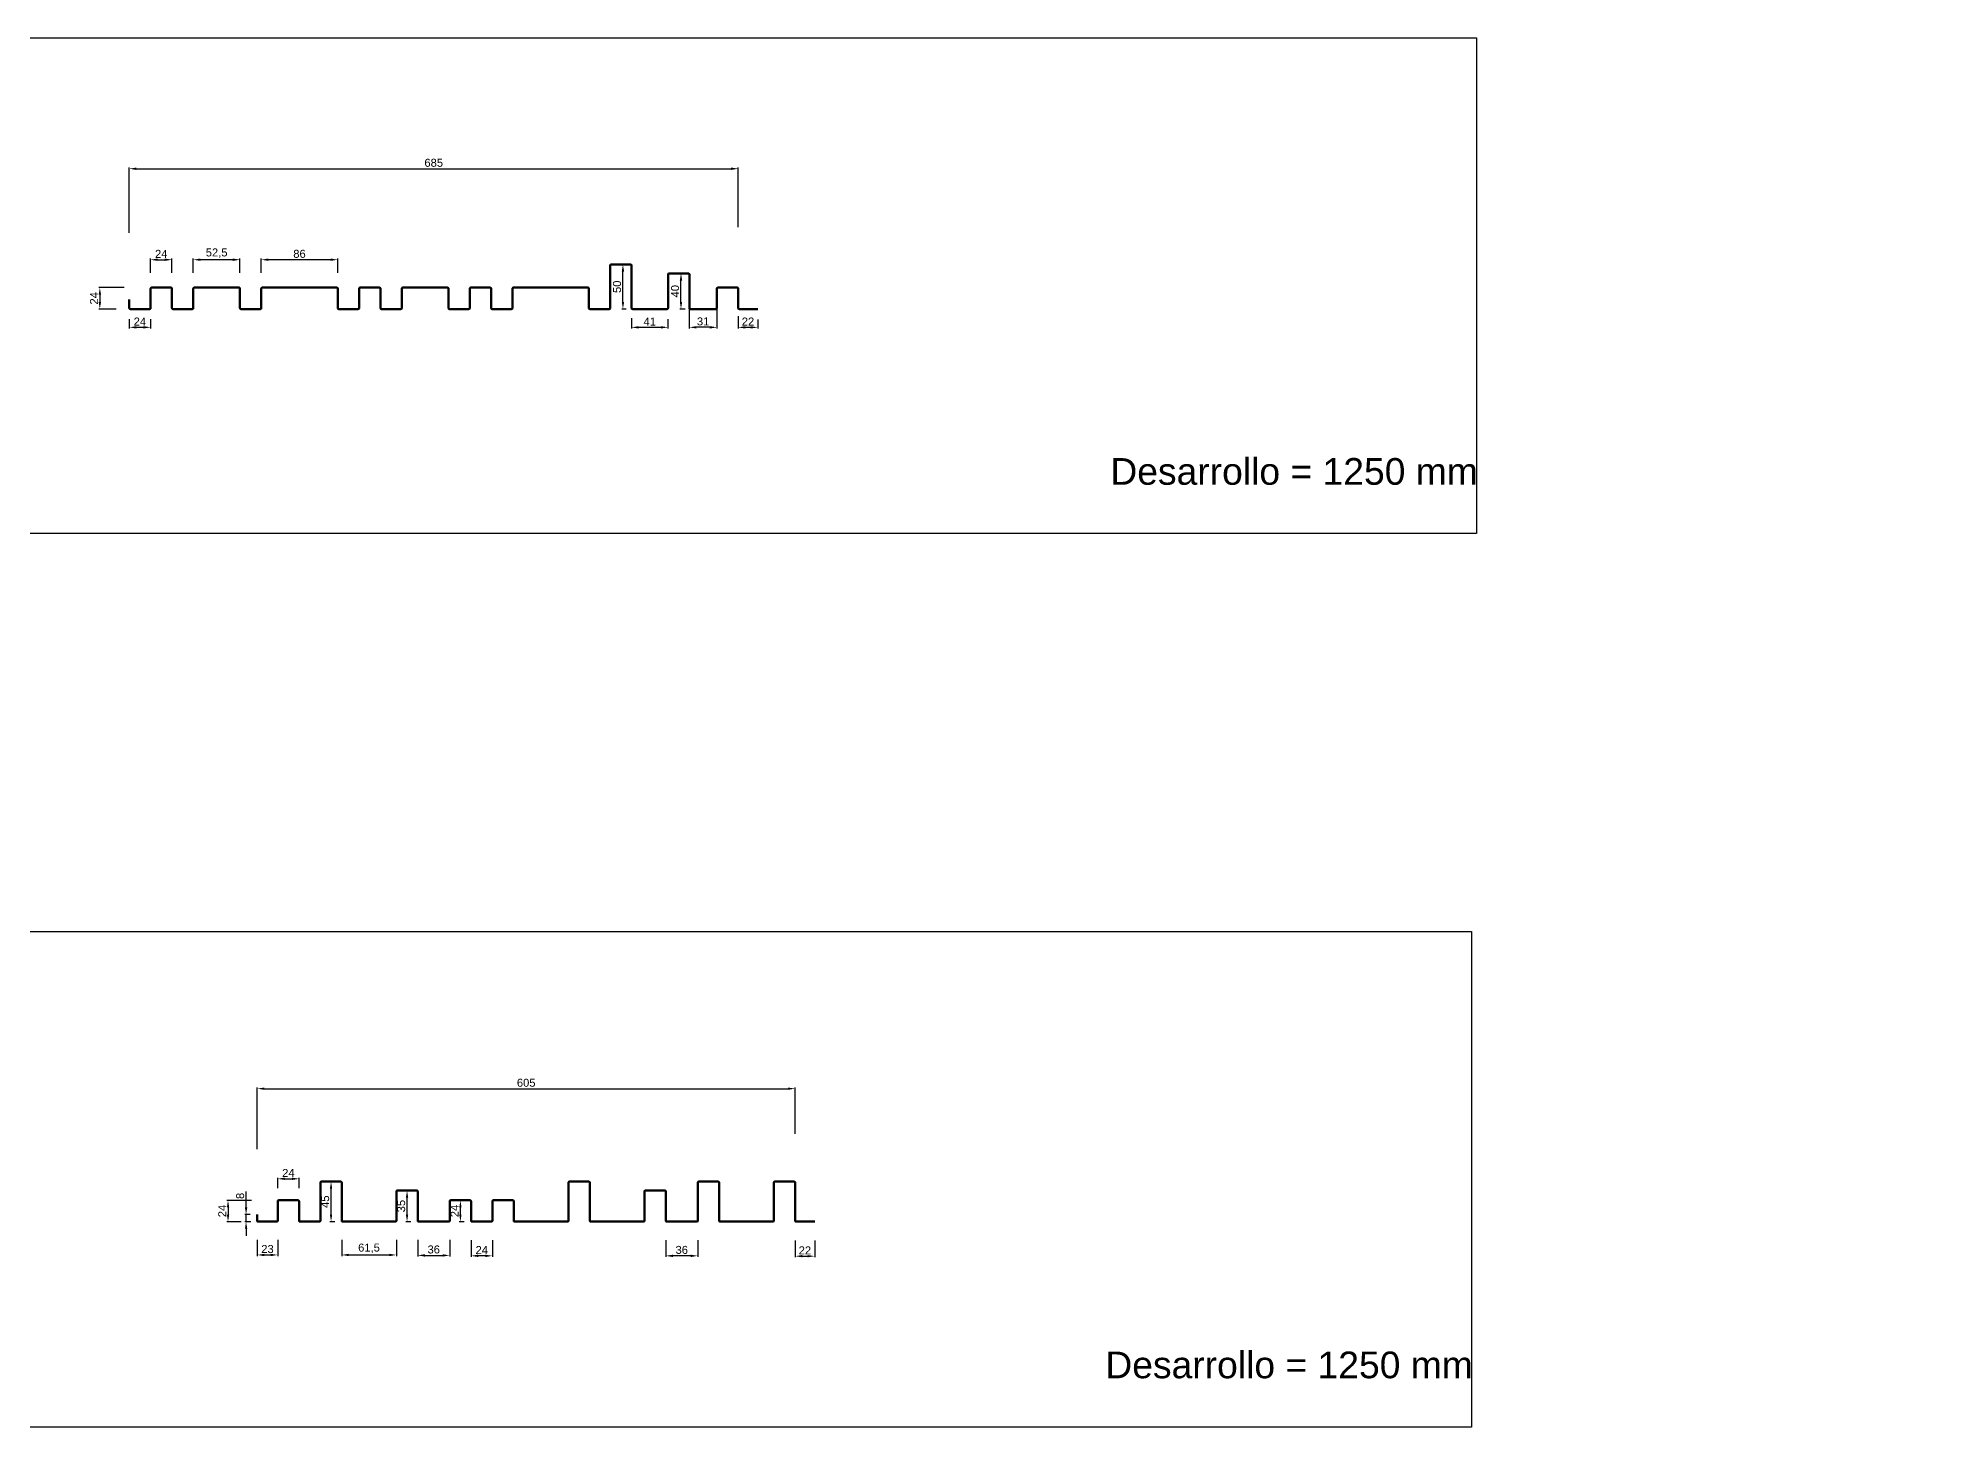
# Model space of a CAD drawing. Header units: millimetres. Extents: x 4334 to 41995838936, y 18500 to 30334.
# Drawn here: x 20181 to 22314, y 20088 to 21651 of the extents above; entities that cross this region are included whole.
import ezdxf

# ---------------------------------------------------------------- set-up
doc = ezdxf.new("R2010")
doc.units = ezdxf.units.MM
doc.layers.add('ANOTACIONES', color=7, linetype='Continuous', plot=False)
doc.layers.add('RECUADROS', color=253, linetype='Continuous')
doc.styles.get("Standard").update_dxf_attribs({"font": 'arial.ttf'})
doc.dimstyles.new('ISO-25', dxfattribs={"dimtxt": 9, "dimasz": 8, "dimexe": 1.25, "dimexo": 0.625, "dimgap": 2, "dimtad": 1, "dimdec": 1, "dimtxsty": 'Standard', "dimcen": 2.5, "dimadec": 0, "dimazin": 0, "dimtfac": 1, "dimtdec": 1, "dimtmove": 0, "dimatfit": 3, "dimfxl": 1, "dimarcsym": 0})

# ---------------------------------------------------------------- blocks, each defined once
blk = doc.blocks.new('*D527')
at = {"color": 0, "lineweight": -2, "transparency": 16777216}
for p, q in [((20283.4, 21431.5), (20283.4, 21504.7)), ((20291.4, 21503.5), (20960.4, 21503.5)), ((20968.4, 21437.7), (20968.4, 21504.7))]:
    blk.add_line(p, q, dxfattribs=at)
at = {"color": 0, "transparency": 16777216}
for points in [[(20291.4, 21504.8), (20291.4, 21502.1), (20283.4, 21503.5)], [(20960.4, 21504.8), (20960.4, 21502.1), (20968.4, 21503.5)]]:
    blk.add_solid(points, dxfattribs=at)
at = {"layer": 'Defpoints', "color": 0, "transparency": 16777216}
for p in [(20968.4, 21503.5), (20968.4, 21437), (20283.4, 21430.9)]:
    blk.add_point(p, dxfattribs=at)
at = {"color": 0, "transparency": 16777216, "insert": (20625.9, 21510.1), "char_height": 9, "attachment_point": 5}
blk.add_mtext('685', dxfattribs=at)
blk = doc.blocks.new('*D528')
at = {"color": 0, "lineweight": -2, "transparency": 16777216}
for p, q in [((20848.4, 21335.5), (20848.4, 21323.8)), ((20889.4, 21334.3), (20889.4, 21323.8)), ((20856.4, 21325.1), (20881.4, 21325.1))]:
    blk.add_line(p, q, dxfattribs=at)
at = {"color": 0, "transparency": 16777216}
for points in [[(20856.4, 21326.4), (20856.4, 21323.7), (20848.4, 21325.1)], [(20881.4, 21326.4), (20881.4, 21323.7), (20889.4, 21325.1)]]:
    blk.add_solid(points, dxfattribs=at)
at = {"layer": 'Defpoints', "color": 0, "transparency": 16777216}
for p in [(20848.4, 21336.1), (20889.4, 21334.9), (20889.4, 21325.1)]:
    blk.add_point(p, dxfattribs=at)
at = {"color": 0, "transparency": 16777216, "insert": (20868.9, 21331.6), "char_height": 9, "attachment_point": 5}
blk.add_mtext('41', dxfattribs=at)
blk = doc.blocks.new('*D529')
at = {"color": 0, "lineweight": -2, "transparency": 16777216}
for p, q in [((20846.8, 21395.7), (20837.5, 21395.7)), ((20838.7, 21353.7), (20838.7, 21387.7)), ((20842.5, 21345.7), (20837.5, 21345.7))]:
    blk.add_line(p, q, dxfattribs=at)
at = {"color": 0, "transparency": 16777216}
for points in [[(20837.4, 21387.7), (20840.1, 21387.7), (20838.7, 21395.7)], [(20837.4, 21353.7), (20840.1, 21353.7), (20838.7, 21345.7)]]:
    blk.add_solid(points, dxfattribs=at)
at = {"layer": 'Defpoints', "color": 0, "transparency": 16777216}
for p in [(20838.7, 21395.7), (20847.4, 21395.7), (20843.2, 21345.7)]:
    blk.add_point(p, dxfattribs=at)
at = {"color": 0, "transparency": 16777216, "insert": (20832.1, 21370.7), "char_height": 9, "attachment_point": 5, "rotation": 90}
blk.add_mtext('50', dxfattribs=at)
blk = doc.blocks.new('*D530')
at = {"color": 0, "lineweight": -2, "transparency": 16777216}
for p, q in [((20911.8, 21385.7), (20902.8, 21385.7)), ((20904, 21353.7), (20904, 21377.7)), ((20908.7, 21345.7), (20902.8, 21345.7))]:
    blk.add_line(p, q, dxfattribs=at)
at = {"color": 0, "transparency": 16777216}
for points in [[(20902.7, 21377.7), (20905.4, 21377.7), (20904, 21385.7)], [(20902.7, 21353.7), (20905.4, 21353.7), (20904, 21345.7)]]:
    blk.add_solid(points, dxfattribs=at)
at = {"layer": 'Defpoints', "color": 0, "transparency": 16777216}
for p in [(20904, 21385.7), (20912.4, 21385.7), (20909.3, 21345.7)]:
    blk.add_point(p, dxfattribs=at)
at = {"color": 0, "transparency": 16777216, "insert": (20897.4, 21365.7), "char_height": 9, "attachment_point": 5, "rotation": 90}
blk.add_mtext('40', dxfattribs=at)
blk = doc.blocks.new('*D531')
at = {"color": 0, "lineweight": -2, "transparency": 16777216}
for p, q in [((20968.4, 21337.8), (20968.4, 21323.8)), ((20990.4, 21333.8), (20990.4, 21323.8)), ((20976.4, 21325.1), (20982.4, 21325.1))]:
    blk.add_line(p, q, dxfattribs=at)
at = {"color": 0, "transparency": 16777216}
for points in [[(20976.4, 21326.4), (20976.4, 21323.7), (20968.4, 21325.1)], [(20982.4, 21326.4), (20982.4, 21323.7), (20990.4, 21325.1)]]:
    blk.add_solid(points, dxfattribs=at)
at = {"layer": 'Defpoints', "color": 0, "transparency": 16777216}
for p in [(20968.4, 21338.4), (20990.4, 21334.4), (20990.4, 21325.1)]:
    blk.add_point(p, dxfattribs=at)
at = {"color": 0, "transparency": 16777216, "insert": (20979.4, 21331.6), "char_height": 9, "attachment_point": 5}
blk.add_mtext('22', dxfattribs=at)
blk = doc.blocks.new('*D532')
at = {"color": 0, "lineweight": -2, "transparency": 16777216}
for p, q in [((20913.4, 21346.1), (20913.4, 21323.8)), ((20944.4, 21346.1), (20944.4, 21323.8)), ((20936.4, 21325.1), (20921.4, 21325.1))]:
    blk.add_line(p, q, dxfattribs=at)
at = {"color": 0, "transparency": 16777216}
for points in [[(20921.4, 21326.4), (20921.4, 21323.7), (20913.4, 21325.1)], [(20936.4, 21326.4), (20936.4, 21323.7), (20944.4, 21325.1)]]:
    blk.add_solid(points, dxfattribs=at)
at = {"layer": 'Defpoints', "color": 0, "transparency": 16777216}
for p in [(20913.4, 21346.7), (20944.4, 21346.7), (20913.4, 21325.1)]:
    blk.add_point(p, dxfattribs=at)
at = {"color": 0, "transparency": 16777216, "insert": (20928.9, 21331.7), "char_height": 9, "attachment_point": 5}
blk.add_mtext('31', dxfattribs=at)
blk = doc.blocks.new('*D533')
at = {"color": 0, "lineweight": -2, "transparency": 16777216}
for p, q in [((20277.8, 21369.7), (20249.1, 21369.7)), ((20250.3, 21361.7), (20250.3, 21353.7)), ((20268.6, 21345.7), (20249.1, 21345.7))]:
    blk.add_line(p, q, dxfattribs=at)
at = {"color": 0, "transparency": 16777216}
for points in [[(20249, 21361.7), (20251.7, 21361.7), (20250.3, 21369.7)], [(20249, 21353.7), (20251.7, 21353.7), (20250.3, 21345.7)]]:
    blk.add_solid(points, dxfattribs=at)
at = {"layer": 'Defpoints', "color": 0, "transparency": 16777216}
for p in [(20278.4, 21369.7), (20250.3, 21345.7), (20269.2, 21345.7)]:
    blk.add_point(p, dxfattribs=at)
at = {"color": 0, "transparency": 16777216, "insert": (20243.8, 21357.7), "char_height": 9, "attachment_point": 5, "rotation": 90}
blk.add_mtext('24', dxfattribs=at)
blk = doc.blocks.new('*D534')
at = {"color": 0, "lineweight": -2, "transparency": 16777216}
for p, q in [((20283.4, 21334.3), (20283.4, 21323.8)), ((20307.4, 21334.3), (20307.4, 21323.8)), ((20291.4, 21325.1), (20299.4, 21325.1))]:
    blk.add_line(p, q, dxfattribs=at)
at = {"color": 0, "transparency": 16777216}
for points in [[(20291.4, 21326.4), (20291.4, 21323.7), (20283.4, 21325.1)], [(20299.4, 21326.4), (20299.4, 21323.7), (20307.4, 21325.1)]]:
    blk.add_solid(points, dxfattribs=at)
at = {"layer": 'Defpoints', "color": 0, "transparency": 16777216}
for p in [(20283.4, 21334.9), (20307.4, 21334.9), (20307.4, 21325.1)]:
    blk.add_point(p, dxfattribs=at)
at = {"color": 0, "transparency": 16777216, "insert": (20295.4, 21331.6), "char_height": 9, "attachment_point": 5}
blk.add_mtext('24', dxfattribs=at)
blk = doc.blocks.new('*D535')
at = {"color": 0, "lineweight": -2, "transparency": 16777216}
for p, q in [((20307.4, 21386.5), (20307.4, 21402.4)), ((20315.4, 21401.1), (20323.4, 21401.1)), ((20331.4, 21386.5), (20331.4, 21402.4))]:
    blk.add_line(p, q, dxfattribs=at)
at = {"color": 0, "transparency": 16777216}
for points in [[(20315.4, 21402.5), (20315.4, 21399.8), (20307.4, 21401.1)], [(20323.4, 21402.5), (20323.4, 21399.8), (20331.4, 21401.1)]]:
    blk.add_solid(points, dxfattribs=at)
at = {"layer": 'Defpoints', "color": 0, "transparency": 16777216}
for p in [(20331.4, 21401.1), (20307.4, 21385.9), (20331.4, 21385.9)]:
    blk.add_point(p, dxfattribs=at)
at = {"color": 0, "transparency": 16777216, "insert": (20319.4, 21407.7), "char_height": 9, "attachment_point": 5}
blk.add_mtext('24', dxfattribs=at)
blk = doc.blocks.new('*D536')
at = {"color": 0, "lineweight": -2, "transparency": 16777216}
for p, q in [((20355.4, 21386.5), (20355.4, 21402.4)), ((20399.9, 21401.1), (20363.4, 21401.1)), ((20407.9, 21386.5), (20407.9, 21402.4))]:
    blk.add_line(p, q, dxfattribs=at)
at = {"color": 0, "transparency": 16777216}
for points in [[(20363.4, 21402.5), (20363.4, 21399.8), (20355.4, 21401.1)], [(20399.9, 21402.5), (20399.9, 21399.8), (20407.9, 21401.1)]]:
    blk.add_solid(points, dxfattribs=at)
at = {"layer": 'Defpoints', "color": 0, "transparency": 16777216}
for p in [(20355.4, 21401.1), (20355.4, 21385.9), (20407.9, 21385.9)]:
    blk.add_point(p, dxfattribs=at)
at = {"color": 0, "transparency": 16777216, "insert": (20381.7, 21408.5), "char_height": 9, "attachment_point": 5}
blk.add_mtext('52,5', dxfattribs=at)
blk = doc.blocks.new('*D537')
at = {"color": 0, "lineweight": -2, "transparency": 16777216}
for p, q in [((20431.9, 21386.5), (20431.9, 21402.4)), ((20509.9, 21401.1), (20439.9, 21401.1)), ((20517.9, 21386.5), (20517.9, 21402.4))]:
    blk.add_line(p, q, dxfattribs=at)
at = {"color": 0, "transparency": 16777216}
for points in [[(20439.9, 21402.5), (20439.9, 21399.8), (20431.9, 21401.1)], [(20509.9, 21402.5), (20509.9, 21399.8), (20517.9, 21401.1)]]:
    blk.add_solid(points, dxfattribs=at)
at = {"layer": 'Defpoints', "color": 0, "transparency": 16777216}
for p in [(20431.9, 21401.1), (20431.9, 21385.9), (20517.9, 21385.9)]:
    blk.add_point(p, dxfattribs=at)
at = {"color": 0, "transparency": 16777216, "insert": (20474.9, 21407.7), "char_height": 9, "attachment_point": 5}
blk.add_mtext('86', dxfattribs=at)
blk = doc.blocks.new('*D539')
at = {"color": 0, "lineweight": -2, "transparency": 16777216}
for p, q in [((20427.4, 20400.6), (20427.4, 20470)), ((20435.4, 20468.8), (21024.4, 20468.8)), ((21032.4, 20418.1), (21032.4, 20470))]:
    blk.add_line(p, q, dxfattribs=at)
at = {"color": 0, "transparency": 16777216}
for points in [[(20435.4, 20470.1), (20435.4, 20467.5), (20427.4, 20468.8)], [(21024.4, 20470.1), (21024.4, 20467.5), (21032.4, 20468.8)]]:
    blk.add_solid(points, dxfattribs=at)
at = {"layer": 'Defpoints', "color": 0, "transparency": 16777216}
for p in [(21032.4, 20468.8), (21032.4, 20417.4), (20427.4, 20399.9)]:
    blk.add_point(p, dxfattribs=at)
at = {"color": 0, "transparency": 16777216, "insert": (20729.9, 20475.4), "char_height": 9, "attachment_point": 5}
blk.add_mtext('605', dxfattribs=at)
blk = doc.blocks.new('*D540')
at = {"color": 0, "lineweight": -2, "transparency": 16777216}
for p, q in [((20522.4, 20298.9), (20522.4, 20280.5)), ((20583.9, 20298.9), (20583.9, 20280.5)), ((20530.4, 20281.8), (20575.9, 20281.8))]:
    blk.add_line(p, q, dxfattribs=at)
at = {"color": 0, "transparency": 16777216}
for points in [[(20530.4, 20283.1), (20530.4, 20280.4), (20522.4, 20281.8)], [(20575.9, 20283.1), (20575.9, 20280.4), (20583.9, 20281.8)]]:
    blk.add_solid(points, dxfattribs=at)
at = {"layer": 'Defpoints', "color": 0, "transparency": 16777216}
for p in [(20522.4, 20299.6), (20583.9, 20299.6), (20583.9, 20281.8)]:
    blk.add_point(p, dxfattribs=at)
at = {"color": 0, "transparency": 16777216, "insert": (20553.1, 20289.2), "char_height": 9, "attachment_point": 5}
blk.add_mtext('61,5', dxfattribs=at)
blk = doc.blocks.new('*D541')
at = {"color": 0, "lineweight": -2, "transparency": 16777216}
for p, q in [((20607.9, 20298.7), (20607.9, 20280)), ((20643.9, 20298.7), (20643.9, 20280)), ((20615.9, 20281.3), (20635.9, 20281.3))]:
    blk.add_line(p, q, dxfattribs=at)
at = {"color": 0, "transparency": 16777216}
for points in [[(20615.9, 20282.6), (20615.9, 20279.9), (20607.9, 20281.3)], [(20635.9, 20282.6), (20635.9, 20279.9), (20643.9, 20281.3)]]:
    blk.add_solid(points, dxfattribs=at)
at = {"layer": 'Defpoints', "color": 0, "transparency": 16777216}
for p in [(20607.9, 20299.3), (20643.9, 20299.3), (20643.9, 20281.3)]:
    blk.add_point(p, dxfattribs=at)
at = {"color": 0, "transparency": 16777216, "insert": (20625.9, 20287.9), "char_height": 9, "attachment_point": 5}
blk.add_mtext('36', dxfattribs=at)
blk = doc.blocks.new('*D542')
at = {"color": 0, "lineweight": -2, "transparency": 16777216}
for p, q in [((20667.9, 20298.4), (20667.9, 20279.5)), ((20691.9, 20298.4), (20691.9, 20279.5)), ((20683.9, 20280.8), (20675.9, 20280.8))]:
    blk.add_line(p, q, dxfattribs=at)
at = {"color": 0, "transparency": 16777216}
for points in [[(20675.9, 20282.1), (20675.9, 20279.4), (20667.9, 20280.8)], [(20683.9, 20282.1), (20683.9, 20279.4), (20691.9, 20280.8)]]:
    blk.add_solid(points, dxfattribs=at)
at = {"layer": 'Defpoints', "color": 0, "transparency": 16777216}
for p in [(20667.9, 20299.1), (20691.9, 20299.1), (20667.9, 20280.8)]:
    blk.add_point(p, dxfattribs=at)
at = {"color": 0, "transparency": 16777216, "insert": (20679.9, 20287.3), "char_height": 9, "attachment_point": 5}
blk.add_mtext('24', dxfattribs=at)
blk = doc.blocks.new('*D543')
at = {"color": 0, "lineweight": -2, "transparency": 16777216}
for p, q in [((20886.9, 20298.4), (20886.9, 20279.5)), ((20922.9, 20298.4), (20922.9, 20279.5)), ((20914.9, 20280.8), (20894.9, 20280.8))]:
    blk.add_line(p, q, dxfattribs=at)
at = {"color": 0, "transparency": 16777216}
for points in [[(20894.9, 20282.1), (20894.9, 20279.4), (20886.9, 20280.8)], [(20914.9, 20282.1), (20914.9, 20279.4), (20922.9, 20280.8)]]:
    blk.add_solid(points, dxfattribs=at)
at = {"layer": 'Defpoints', "color": 0, "transparency": 16777216}
for p in [(20886.9, 20299.1), (20922.9, 20299.1), (20886.9, 20280.8)]:
    blk.add_point(p, dxfattribs=at)
at = {"color": 0, "transparency": 16777216, "insert": (20904.9, 20287.4), "char_height": 9, "attachment_point": 5}
blk.add_mtext('36', dxfattribs=at)
blk = doc.blocks.new('*D544')
at = {"color": 0, "lineweight": -2, "transparency": 16777216}
for p, q in [((20420.9, 20343.2), (20393.3, 20343.2)), ((20394.5, 20335.2), (20394.5, 20327.2)), ((20409.4, 20319.2), (20393.3, 20319.2))]:
    blk.add_line(p, q, dxfattribs=at)
at = {"color": 0, "transparency": 16777216}
for points in [[(20393.2, 20335.2), (20395.9, 20335.2), (20394.5, 20343.2)], [(20393.2, 20327.2), (20395.9, 20327.2), (20394.5, 20319.2)]]:
    blk.add_solid(points, dxfattribs=at)
at = {"layer": 'Defpoints', "color": 0, "transparency": 16777216}
for p in [(20421.5, 20343.2), (20394.5, 20319.2), (20410, 20319.2)]:
    blk.add_point(p, dxfattribs=at)
at = {"color": 0, "transparency": 16777216, "insert": (20388, 20331.2), "char_height": 9, "attachment_point": 5, "rotation": 90}
blk.add_mtext('24', dxfattribs=at)
blk = doc.blocks.new('*D545')
at = {"color": 0, "lineweight": -2, "transparency": 16777216}
for p, q in [((20427.4, 20298.9), (20427.4, 20280.5)), ((20450.4, 20298.9), (20450.4, 20280.5)), ((20435.4, 20281.8), (20442.4, 20281.8))]:
    blk.add_line(p, q, dxfattribs=at)
at = {"color": 0, "transparency": 16777216}
for points in [[(20435.4, 20283.1), (20435.4, 20280.4), (20427.4, 20281.8)], [(20442.4, 20283.1), (20442.4, 20280.4), (20450.4, 20281.8)]]:
    blk.add_solid(points, dxfattribs=at)
at = {"layer": 'Defpoints', "color": 0, "transparency": 16777216}
for p in [(20427.4, 20299.6), (20450.4, 20299.6), (20450.4, 20281.8)]:
    blk.add_point(p, dxfattribs=at)
at = {"color": 0, "transparency": 16777216, "insert": (20438.9, 20288.4), "char_height": 9, "attachment_point": 5}
blk.add_mtext('23', dxfattribs=at)
blk = doc.blocks.new('*D546')
at = {"color": 0, "lineweight": -2, "transparency": 16777216}
for p, q in [((21032.4, 20298.2), (21032.4, 20279.1)), ((21054.4, 20298.2), (21054.4, 20279.1)), ((21040.4, 20280.4), (21046.4, 20280.4))]:
    blk.add_line(p, q, dxfattribs=at)
at = {"color": 0, "transparency": 16777216}
for points in [[(21040.4, 20281.7), (21040.4, 20279.1), (21032.4, 20280.4)], [(21046.4, 20281.7), (21046.4, 20279.1), (21054.4, 20280.4)]]:
    blk.add_solid(points, dxfattribs=at)
at = {"layer": 'Defpoints', "color": 0, "transparency": 16777216}
for p in [(21032.4, 20298.9), (21054.4, 20298.9), (21054.4, 20280.4)]:
    blk.add_point(p, dxfattribs=at)
at = {"color": 0, "transparency": 16777216, "insert": (21043.4, 20286.9), "char_height": 9, "attachment_point": 5}
blk.add_mtext('22', dxfattribs=at)
blk = doc.blocks.new('*D547')
at = {"color": 0, "lineweight": -2, "transparency": 16777216}
for p, q in [((20521.8, 20364.2), (20509.1, 20364.2)), ((20510.4, 20327.2), (20510.4, 20356.2)), ((20514.8, 20319.2), (20509.1, 20319.2))]:
    blk.add_line(p, q, dxfattribs=at)
at = {"color": 0, "transparency": 16777216}
for points in [[(20509.1, 20356.2), (20511.7, 20356.2), (20510.4, 20364.2)], [(20509.1, 20327.2), (20511.7, 20327.2), (20510.4, 20319.2)]]:
    blk.add_solid(points, dxfattribs=at)
at = {"layer": 'Defpoints', "color": 0, "transparency": 16777216}
for p in [(20510.4, 20364.2), (20522.4, 20364.2), (20515.5, 20319.2)]:
    blk.add_point(p, dxfattribs=at)
at = {"color": 0, "transparency": 16777216, "insert": (20503.8, 20341.7), "char_height": 9, "attachment_point": 5, "rotation": 90}
blk.add_mtext('45', dxfattribs=at)
blk = doc.blocks.new('*D548')
at = {"color": 0, "lineweight": -2, "transparency": 16777216}
for p, q in [((20607.3, 20354.2), (20594.6, 20354.2)), ((20595.9, 20327.2), (20595.9, 20346.2)), ((20600.3, 20319.2), (20594.6, 20319.2))]:
    blk.add_line(p, q, dxfattribs=at)
at = {"color": 0, "transparency": 16777216}
for points in [[(20594.6, 20346.2), (20597.2, 20346.2), (20595.9, 20354.2)], [(20594.6, 20327.2), (20597.2, 20327.2), (20595.9, 20319.2)]]:
    blk.add_solid(points, dxfattribs=at)
at = {"layer": 'Defpoints', "color": 0, "transparency": 16777216}
for p in [(20595.9, 20354.2), (20607.9, 20354.2), (20601, 20319.2)]:
    blk.add_point(p, dxfattribs=at)
at = {"color": 0, "transparency": 16777216, "insert": (20589.3, 20336.7), "char_height": 9, "attachment_point": 5, "rotation": 90}
blk.add_mtext('35', dxfattribs=at)
blk = doc.blocks.new('*D549')
at = {"color": 0, "lineweight": -2, "transparency": 16777216}
for p, q in [((20667.3, 20343.2), (20654.6, 20343.2)), ((20655.9, 20327.2), (20655.9, 20335.2)), ((20660.3, 20319.2), (20654.6, 20319.2))]:
    blk.add_line(p, q, dxfattribs=at)
at = {"color": 0, "transparency": 16777216}
for points in [[(20654.6, 20335.2), (20657.2, 20335.2), (20655.9, 20343.2)], [(20654.6, 20327.2), (20657.2, 20327.2), (20655.9, 20319.2)]]:
    blk.add_solid(points, dxfattribs=at)
at = {"layer": 'Defpoints', "color": 0, "transparency": 16777216}
for p in [(20655.9, 20343.2), (20667.9, 20343.2), (20661, 20319.2)]:
    blk.add_point(p, dxfattribs=at)
at = {"color": 0, "transparency": 16777216, "insert": (20649.4, 20331.2), "char_height": 9, "attachment_point": 5, "rotation": 90}
blk.add_mtext('24', dxfattribs=at)
blk = doc.blocks.new('*D550')
at = {"color": 0, "lineweight": -2, "transparency": 16777216}
for p, q in [((20450.4, 20356.9), (20450.4, 20368.7)), ((20458.4, 20367.4), (20466.4, 20367.4)), ((20474.4, 20356.9), (20474.4, 20368.7))]:
    blk.add_line(p, q, dxfattribs=at)
at = {"color": 0, "transparency": 16777216}
for points in [[(20458.4, 20368.8), (20458.4, 20366.1), (20450.4, 20367.4)], [(20466.4, 20368.8), (20466.4, 20366.1), (20474.4, 20367.4)]]:
    blk.add_solid(points, dxfattribs=at)
at = {"layer": 'Defpoints', "color": 0, "transparency": 16777216}
for p in [(20450.4, 20356.3), (20474.4, 20367.4), (20474.4, 20356.3)]:
    blk.add_point(p, dxfattribs=at)
at = {"color": 0, "transparency": 16777216, "insert": (20462.4, 20374), "char_height": 9, "attachment_point": 5}
blk.add_mtext('24', dxfattribs=at)
blk = doc.blocks.new('*D551')
at = {"color": 0, "lineweight": -2, "transparency": 16777216}
for p, q in [((20414.8, 20335.2), (20414.8, 20353.2)), ((20419.6, 20327.2), (20413.6, 20327.2)), ((20414.8, 20319.2), (20414.8, 20327.2)), ((20420.1, 20319.2), (20413.6, 20319.2)), ((20414.8, 20311.2), (20414.8, 20303.2))]:
    blk.add_line(p, q, dxfattribs=at)
at = {"color": 0, "transparency": 16777216}
for points in [[(20413.5, 20335.2), (20416.2, 20335.2), (20414.8, 20327.2)], [(20413.5, 20311.2), (20416.2, 20311.2), (20414.8, 20319.2)]]:
    blk.add_solid(points, dxfattribs=at)
at = {"layer": 'Defpoints', "color": 0, "transparency": 16777216}
for p in [(20414.8, 20327.2), (20420.2, 20327.2), (20420.7, 20319.2)]:
    blk.add_point(p, dxfattribs=at)
at = {"color": 0, "transparency": 16777216, "insert": (20408.2, 20348.2), "char_height": 9, "attachment_point": 5, "rotation": 90}
blk.add_mtext('8', dxfattribs=at)

msp = doc.modelspace()

# ---------------------------------------------------------------- linework, layer by layer
at = {"color": 1, "lineweight": 50}
for points in [[(20283.44, 21356.4), (20283.44, 21346.7, 0.4142136), (20284.44, 21345.7), (20306.44, 21345.7, 0.4142136), (20307.44, 21346.7), (20307.44, 21368.7, -0.4142136), (20308.44, 21369.7), (20330.44, 21369.7, -0.4142136), (20331.44, 21368.7), (20331.44, 21346.7, 0.4142136), (20332.44, 21345.7), (20354.44, 21345.7, 0.4142136), (20355.44, 21346.7), (20355.44, 21368.7, -0.4142136), (20356.44, 21369.7), (20406.94, 21369.7, -0.4142136), (20407.94, 21368.7), (20407.94, 21346.7, 0.4142136), (20408.94, 21345.7), (20430.94, 21345.7, 0.4142136), (20431.94, 21346.7), (20431.94, 21368.7, -0.4142136), (20432.94, 21369.7), (20516.94, 21369.7, -0.4142136), (20517.94, 21368.7), (20517.94, 21346.7, 0.4142136), (20518.94, 21345.7), (20540.94, 21345.7, 0.4142136), (20541.94, 21346.7), (20541.94, 21368.7, -0.4142136), (20542.94, 21369.7), (20564.94, 21369.7, -0.4142136), (20565.94, 21368.7), (20565.94, 21346.7, 0.4142136), (20566.94, 21345.7), (20588.94, 21345.7, 0.4142136), (20589.94, 21346.7), (20589.94, 21368.7, -0.4142136), (20590.94, 21369.7), (20641.44, 21369.7, -0.4142136), (20642.44, 21368.7), (20642.44, 21346.7, 0.4142136), (20643.44, 21345.7), (20665.44, 21345.7, 0.4142136), (20666.44, 21346.7), (20666.44, 21368.7, -0.4142136), (20667.44, 21369.7), (20689.44, 21369.7, -0.4142136), (20690.44, 21368.7), (20690.44, 21346.7, 0.4142136), (20691.44, 21345.7), (20713.44, 21345.7, 0.4142136), (20714.44, 21346.7), (20714.44, 21368.7, -0.4142136), (20715.44, 21369.7), (20799.44, 21369.7, -0.4142136), (20800.44, 21368.7), (20800.44, 21346.7, 0.4142136), (20801.44, 21345.7), (20823.44, 21345.7, 0.4142136), (20824.44, 21346.7), (20824.44, 21394.7, -0.4142136), (20825.44, 21395.7), (20847.44, 21395.7, -0.4142136), (20848.44, 21394.7), (20848.44, 21346.7, 0.4142136), (20849.44, 21345.7), (20888.44, 21345.7, 0.4142136), (20889.44, 21346.7), (20889.44, 21384.7, -0.4142136), (20890.44, 21385.7), (20912.44, 21385.7, -0.4142136), (20913.44, 21384.7), (20913.44, 21346.7, 0.4142136), (20914.44, 21345.7), (20943.44, 21345.7, 0.4142136), (20944.44, 21346.7), (20944.44, 21368.7, -0.4142136), (20945.44, 21369.7), (20967.44, 21369.7, -0.4142136), (20968.44, 21368.7), (20968.44, 21346.7, 0.4142136), (20969.44, 21345.7), (20990.44, 21345.7)], [(20427.39, 20327.23), (20427.39, 20320.23, 0.4142136), (20428.39, 20319.23), (20449.39, 20319.23, 0.4142136), (20450.39, 20320.23), (20450.39, 20342.23, -0.4142136), (20451.39, 20343.23), (20473.39, 20343.23, -0.4142136), (20474.39, 20342.23), (20474.39, 20320.23, 0.4142136), (20475.39, 20319.23), (20497.39, 20319.23, 0.4142136), (20498.39, 20320.23), (20498.39, 20363.23, -0.4142136), (20499.39, 20364.23), (20521.39, 20364.23, -0.4142136), (20522.39, 20363.23), (20522.39, 20320.23, 0.4142136), (20523.39, 20319.23), (20582.89, 20319.23, 0.4142136), (20583.89, 20320.23), (20583.89, 20353.23, -0.4142136), (20584.89, 20354.23), (20606.89, 20354.23, -0.4142136), (20607.89, 20353.23), (20607.89, 20320.23, 0.4142136), (20608.89, 20319.23), (20642.89, 20319.23, 0.4142136), (20643.89, 20320.23), (20643.89, 20342.23, -0.4142136), (20644.89, 20343.23), (20666.89, 20343.23, -0.4142136), (20667.89, 20342.23), (20667.89, 20320.23, 0.4142136), (20668.89, 20319.23), (20690.89, 20319.23, 0.4142136), (20691.89, 20320.23), (20691.89, 20342.23, -0.4142136), (20692.89, 20343.23), (20714.89, 20343.23, -0.4142136), (20715.89, 20342.23), (20715.89, 20320.23, 0.4142136), (20716.89, 20319.23), (20776.39, 20319.23, 0.4142136), (20777.39, 20320.23), (20777.39, 20363.23, -0.4142136), (20778.39, 20364.23), (20800.39, 20364.23, -0.4142136), (20801.39, 20363.23), (20801.39, 20320.23, 0.4142136), (20802.39, 20319.23), (20861.89, 20319.23, 0.4142136), (20862.89, 20320.23), (20862.89, 20353.23, -0.4142136), (20863.89, 20354.23), (20885.89, 20354.23, -0.4142136), (20886.89, 20353.23), (20886.89, 20320.23, 0.4142136), (20887.89, 20319.23), (20921.89, 20319.23, 0.4142136), (20922.89, 20320.23), (20922.89, 20363.23, -0.4142136), (20923.89, 20364.23), (20945.89, 20364.23, -0.4142136), (20946.89, 20363.23), (20946.89, 20320.23, 0.4142136), (20947.89, 20319.23), (21007.39, 20319.23, 0.4142136), (21008.39, 20320.23), (21008.39, 20363.23, -0.4142136), (21009.39, 20364.23), (21031.39, 20364.23, -0.4142136), (21032.39, 20363.23), (21032.39, 20320.23, 0.4142136), (21033.39, 20319.23), (21054.39, 20319.23)]]:
    msp.add_lwpolyline(points, format="xyb", dxfattribs=at)
at = {"layer": 'RECUADROS', "color": 0, "lineweight": 30}
for points in [[(19978.53, 21650.58), (21798.79, 21650.58), (21798.79, 21093.13), (19978.53, 21093.13)], [(19972.9, 20645.64), (21793.17, 20645.64), (21793.17, 20088.19), (19972.9, 20088.19)]]:
    msp.add_lwpolyline(points, close=True, dxfattribs=at)

# ---------------------------------------------------------------- texts
at = {"layer": 'ANOTACIONES', "char_height": 30, "attachment_point": 1}
for insert in [(21386.96, 21178.04), (21381.33, 20173.1)]:
    msp.add_mtext_dynamic_manual_height_columns('Desarrollo = 1250 mm', width=6765.1618, gutter_width=150, heights=[0], dxfattribs=dict(at, insert=insert))

# ---------------------------------------------------------------- dimensions: what is measured, and where the dimension line sits
for base, p1, p2, picture, middle in [((20968.44, 21503.48), (20283.44, 21430.88), (20968.44, 21437.03), '*D527', (20625.94, 21510.08)), ((20355.44, 21401.13), (20407.94, 21385.85), (20355.44, 21385.85), '*D536', (20381.69, 21408.54)), ((20331.44, 21401.13), (20307.44, 21385.85), (20331.44, 21385.85), '*D535', (20319.44, 21407.65)), ((20431.94, 21401.13), (20517.94, 21385.85), (20431.94, 21385.85), '*D537', (20474.94, 21407.73)), ((20307.44, 21325.06), (20283.44, 21334.94), (20307.44, 21334.94), '*D534', (20295.44, 21331.58)), ((20913.44, 21325.06), (20944.44, 21346.7), (20913.44, 21346.7), '*D532', (20928.94, 21331.66)), ((20990.44, 21325.06), (20968.44, 21338.44), (20990.44, 21334.44), '*D531', (20979.44, 21331.58)), ((21032.39, 20468.79), (20427.39, 20399.95), (21032.39, 20417.45), '*D539', (20729.89, 20475.39)), ((20474.39, 20367.44), (20450.39, 20356.27), (20474.39, 20356.27), '*D550', (20462.39, 20373.96)), ((20450.39, 20281.77), (20427.39, 20299.56), (20450.39, 20299.56), '*D545', (20438.89, 20288.36)), ((20583.89, 20281.77), (20522.39, 20299.56), (20583.89, 20299.56), '*D540', (20553.14, 20289.17)), ((20643.89, 20281.25), (20607.89, 20299.3), (20643.89, 20299.3), '*D541', (20625.89, 20287.85)), ((20667.89, 20280.77), (20691.89, 20299.06), (20667.89, 20299.06), '*D542', (20679.89, 20287.28)), ((20886.89, 20280.77), (20922.89, 20299.06), (20886.89, 20299.06), '*D543', (20904.89, 20287.36)), ((21054.39, 20280.4), (21032.39, 20298.87), (21054.39, 20298.87), '*D546', (21043.39, 20286.92))]:
    dim = msp.add_linear_dim(base=base, p1=p1, p2=p2, dimstyle='ISO-25')
    dim.commit()
    dim.dimension.update_dxf_attribs({"geometry": picture, "text_midpoint": middle})
for base, p1, p2, picture, middle in [((20838.74, 21395.7), (20843.16, 21345.7), (20847.44, 21395.7), '*D529', (20832.15, 21370.7)), ((20904.03, 21385.7), (20909.32, 21345.7), (20912.44, 21385.7), '*D530', (20897.43, 21365.7)), ((20250.33, 21345.7), (20278.45, 21369.7), (20269.19, 21345.7), '*D533', (20243.81, 21357.7)), ((20414.84, 20327.23), (20420.68, 20319.23), (20420.18, 20327.23), '*D551', (20408.24, 20348.19)), ((20510.39, 20364.23), (20515.45, 20319.23), (20522.39, 20364.23), '*D547', (20503.81, 20341.73)), ((20595.89, 20354.23), (20600.95, 20319.23), (20607.89, 20354.23), '*D548', (20589.29, 20336.73)), ((20394.55, 20319.23), (20421.53, 20343.23), (20410.03, 20319.23), '*D544', (20388.03, 20331.23)), ((20655.89, 20343.23), (20660.95, 20319.23), (20667.89, 20343.23), '*D549', (20649.37, 20331.23))]:
    dim = msp.add_linear_dim(base=base, p1=p1, p2=p2, angle=90, dimstyle='ISO-25')
    dim.commit()
    dim.dimension.update_dxf_attribs({"geometry": picture, "text_midpoint": middle})
dim = msp.add_linear_dim(base=(20889.44, 21325.06), p1=(20848.44, 21336.1), p2=(20889.44, 21334.94), dimstyle='ISO-25')
dim.commit()
dim.dimension.update_dxf_attribs({"geometry": '*D528', "text_midpoint": (20868.94, 21325.06), "dimtype": 160})

doc.saveas('drawing.dxf')
